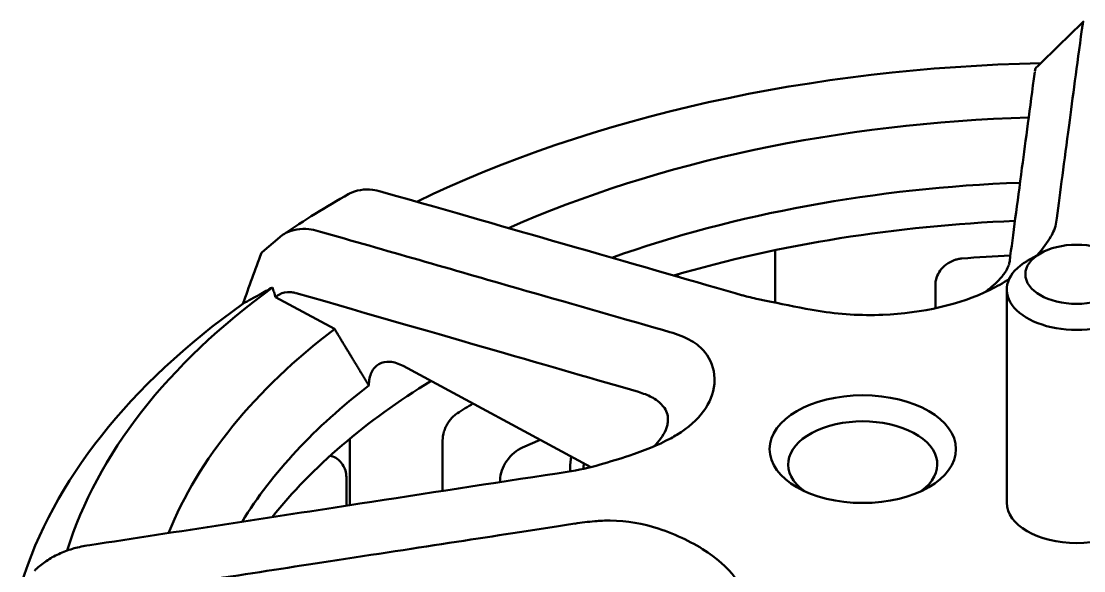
# Model space of a CAD drawing. Header units: millimetres. Extents: x 145 to 303, y 101 to 203.
# Drawn here: x 277.82 to 289.21, y 153.16 to 159.05 of the extents above; entities that cross this region are included whole.
import ezdxf

# ---------------------------------------------------------------- set-up
doc = ezdxf.new("R2010")
doc.units = ezdxf.units.MM
doc.header["$LTSCALE"] = 0.75
doc.layers.add('Visible', color=7, linetype='Continuous', lineweight=50)

msp = doc.modelspace()

# ---------------------------------------------------------------- linework, layer by layer
at = {"layer": 'Visible', "extrusion": (-1e-16, 0.816497, 0.57735)}
for p, q in [((289.193, 158.965), (289.195, 158.978)), ((281.683, 157.225), (281.707, 157.218)), ((288.918, 156.898), (288.924, 156.94)), ((280.589, 156.737), (280.402, 156.577)), ((281.025, 156.796), (281.001, 156.803)), ((285.904, 156.035), (285.904, 156.597)), ((280.402, 156.577), (280.393, 156.569)), ((288.748, 156.563), (288.606, 156.482)), ((284.847, 156.334), (284.873, 156.309)), ((287.622, 156.218), (287.622, 155.974)), ((288.387, 153.889), (288.387, 156.175)), ((280.545, 156.093), (280.549, 156.096)), ((280.545, 156.093), (281.178, 155.752)), ((280.549, 156.096), (280.559, 156.104)), ((285.475, 156.136), (285.554, 156.113)), ((284.774, 155.719), (284.695, 155.742)), ((283.928, 154.271), (281.913, 155.356)), ((285.226, 155.366), (285.226, 155.366)), ((285.253, 155.217), (285.253, 155.221)), ((284.75, 154.824), (284.75, 154.824)), ((284.753, 154.76), (284.753, 154.759)), ((281.342, 153.862), (281.342, 154.575)), ((282.336, 154.555), (282.336, 154.015)), ((283.195, 154.482), (283.384, 154.564)), ((284.78, 154.577), (284.784, 154.579)), ((281.131, 154.393), (281.144, 154.389)), ((283.564, 154.203), (283.672, 154.22)), ((283.704, 154.225), (283.704, 154.259)), ((281.305, 153.856), (281.305, 154.153)), ((282.954, 154.132), (282.954, 154.11)), ((283.753, 153.664), (283.645, 153.647)), ((284.239, 153.692), (284.239, 153.692)), ((284.373, 153.677), (284.373, 153.677)), ((278.519, 153.428), (278.553, 153.433))]:
    msp.add_line(p, q, dxfattribs=at)
at = {"layer": 'Visible'}
for centre, radius, start, end in [((286.414, 148.197), 10.34, 119.4569, 124.0674), ((284.491, 154.695), 1.063, 61.1563, 74.5188), ((284.193, 154.236), 0.875, 68.6856, 73.8833), ((284.317, 154.536), 0.551, 53.9059, 69.3803), ((284.457, 154.727), 0.314, 34.4096, 53.9232), ((284.119, 151.979), 1.718, 89.4632, 95.024)]:
    msp.add_arc(centre, radius, start, end, dxfattribs=at)
at = {"layer": 'Visible', "extrusion": (0, 1e-16, -1)}
msp.add_arc((-288.293, 157.066), 0.653, 202.8174, 209.6469, dxfattribs=at)
at = {"layer": 'Visible', "extrusion": (1e-16, 1e-16, -1)}
msp.add_arc((-287.307, 157.273), 1.409, 230.6218, 233.1332, dxfattribs=at)
at = {"layer": 'Visible', "extrusion": (0, -1e-16, -1)}
msp.add_arc((-283.233, 157.064), 2.878, 253.9777, 261.2204, dxfattribs=at)
at = {"layer": 'Visible', "extrusion": (0, 2e-16, -1)}
msp.add_ellipse((289.137, 152.256), major_axis=(-11, 0), ratio=0.57735, start_param=0.871728, end_param=1.535854, dxfattribs=at)
at = {"layer": 'Visible'}
for centre, major_axis, ratio, start_param, end_param in [((289.137, 152.256), (10, 0), 0.57735, 1.62216, 2.225918), ((286.849, 156.917), (2.072, 0.026), 0.383596, -0.16325, -0.055984), ((289.137, 156.175), (-0.75, 0), 0.57735, -0.785398, 3.926991), ((286.921, 157.056), (-2, 0), 0.57735, 1.639312, 2.270226), ((286.975, 156.946), (2.046, 0.331), 0.427494, 3.878067, 3.985333), ((289.137, 151.848), (11.5, 0), 0.57735, 2.461683, 2.964436), ((286.897, 156.77), (-1.735, 0.016), 0.500535, 1.264546, 1.668155), ((289.137, 152.256), (-10, 0), 0.57735, -0.650324, -0.228245), ((289.137, 153.889), (0.75, 0), 0.57735, 3.141593, 6.283185), ((283.655, 152.431), (1.996, 0.556), 0.572535, 1.256795, 1.364061), ((283.763, 152.654), (-1.888, 0.057), 0.584065, 3.879423, 4.241635), ((283.652, 152.61), (2, 0), 0.57735, 0.068515, 0.69943)]:
    msp.add_ellipse(centre, major_axis=major_axis, ratio=ratio, start_param=start_param, end_param=end_param, dxfattribs=at)
at = {"layer": 'Visible', "extrusion": (0, 1e-16, -1)}
for centre, major_axis, start_param, end_param in [((289.137, 151.848), (9.5, 0), 4.159876, 4.6485), ((289.137, 152.256), (-11, 0), 0.177033, 0.6695), ((289.137, 151.848), (-9.5, 0), 0.34132, 0.645033), ((289.137, 151.44), (-9.5, 0), 0.431477, 0.754101)]:
    msp.add_ellipse(centre, major_axis=major_axis, ratio=0.57735, start_param=start_param, end_param=end_param, dxfattribs=at)
at = {"layer": 'Visible', "extrusion": (1e-16, 2e-16, -1)}
for centre, major_axis, start_param, end_param in [((289.137, 151.44), (-9.5, 0), 1.098872, 1.501161), ((286.843, 154.3), (-0.8, 0), -0.66711, 3.808703)]:
    msp.add_ellipse(centre, major_axis=major_axis, ratio=0.57735, start_param=start_param, end_param=end_param, dxfattribs=at)
at = {"layer": 'Visible', "extrusion": (1e-16, 4e-16, -1)}
msp.add_ellipse((289.137, 156.339), major_axis=(0.55, 0), ratio=0.57735, start_param=1.570796326799183, end_param=7.853981633978769, dxfattribs=at)
at = {"layer": 'Visible', "extrusion": (0, 4e-16, -1)}
msp.add_ellipse((286.848, 156.537), major_axis=(-1.573, 0.029), ratio=0.387454, start_param=3.185506, end_param=3.256014, dxfattribs=at)
at = {"layer": 'Visible', "extrusion": (-1e-16, 2e-16, -1)}
msp.add_ellipse((286.859, 156.474), major_axis=(1.561, 0.043), ratio=0.381721, start_param=0.237639, end_param=0.319371, dxfattribs=at)
at = {"layer": 'Visible', "extrusion": (1e-16, 3e-16, -1)}
msp.add_ellipse((286.852, 156.484), major_axis=(1.569, 0.032), ratio=0.383236, start_param=0.129301, end_param=0.234786, dxfattribs=at)
at = {"layer": 'Visible', "extrusion": (0, -1e-16, -1)}
msp.add_ellipse((280.773, 156.07), major_axis=(-0.139, 0.053), ratio=0.406219, start_param=1.277418, end_param=1.364558, dxfattribs=at)
at = {"layer": 'Visible'}
msp.add_ellipse((286.843, 154.463), major_axis=(1, 0), ratio=0.57735, dxfattribs=at)
at = {"layer": 'Visible', "extrusion": (2e-16, 0, -1)}
msp.add_ellipse((283.195, 154.237), major_axis=(0.185, 0.238), ratio=0.651406, start_param=3.839138, end_param=5.409935, dxfattribs=at)
at = {"layer": 'Visible', "extrusion": (-7.48522e-09, 7.65357e-09, -1)}
msp.add_open_spline([(288.697, 158.549), (288.868, 158.716), (289.039, 158.883), (289.21, 159.051)], degree=3, dxfattribs=at)
at = {"layer": 'Visible'}
for points, knots in [([(289.195, 158.978), (289.198, 158.996), (289.2, 159.011), (289.206, 159.042), (289.21, 159.053), (289.214, 159.053)], [-0.12433718, -0.12433718, -0.12433718, -0.12433718, -0.1111703, -0.1111703, -0.08771736, -0.08771736, -0.08771736, -0.08771736]), ([(288.697, 158.549), (288.695, 158.548), (288.694, 158.544), (288.692, 158.532), (288.69, 158.526), (288.689, 158.517)], [0.09422778, 0.09422778, 0.09422778, 0.09422778, 0.1111703, 0.1111703, 0.12433718, 0.12433718, 0.12433718, 0.12433718]), ([(281.329, 157.2), (281.332, 157.202), (281.335, 157.203), (281.405, 157.241), (281.499, 157.256), (281.615, 157.242), (281.648, 157.235), (281.683, 157.225)], [-0.52148533, -0.52148533, -0.52148533, -0.52148533, -0.51973612, -0.51973612, -0.48259065, -0.48259065, -0.46942377, -0.46942377, -0.46942377, -0.46942377]), ([(281.001, 156.803), (280.966, 156.813), (280.933, 156.819), (280.817, 156.833), (280.723, 156.818), (280.637, 156.772), (280.617, 156.76), (280.599, 156.745)], [-0.12433718, -0.12433718, -0.12433718, -0.12433718, -0.1111703, -0.1111703, -0.07402483, -0.07402483, -0.06344142, -0.06344142, -0.06344142, -0.06344142]), ([(284.695, 155.742), (284.193, 155.886), (283.647, 156.043), (282.456, 156.385), (281.71, 156.6), (281.025, 156.796)], [0, 0, 0, 0, 0.2113018, 0.2113018, 0.5033978, 0.5033978, 0.5033978, 0.5033978]), ([(287.622, 156.218), (287.622, 156.246), (287.626, 156.275), (287.644, 156.329), (287.657, 156.355), (287.692, 156.404), (287.714, 156.427), (287.765, 156.464), (287.793, 156.479), (287.836, 156.495), (287.849, 156.498), (287.87, 156.503), (287.877, 156.504), (287.891, 156.506), (287.898, 156.507), (287.905, 156.508)], [0, 0, 0, 0, 0.00853701, 0.00853701, 0.01731294, 0.01731294, 0.02675158, 0.02675158, 0.03617122, 0.03617122, 0.04034577, 0.04034577, 0.04246798, 0.04246798, 0.04460055, 0.04460055, 0.04460055, 0.04460055]), ([(280.559, 156.104), (280.567, 156.112), (280.576, 156.118), (280.617, 156.142), (280.663, 156.151), (280.72, 156.147), (280.736, 156.144), (280.753, 156.14)], [0.06344142, 0.06344142, 0.06344142, 0.06344142, 0.07402483, 0.07402483, 0.1111703, 0.1111703, 0.12433718, 0.12433718, 0.12433718, 0.12433718]), ([(281.913, 155.356), (281.868, 155.38), (281.814, 155.397), (281.73, 155.404), (281.685, 155.395), (281.621, 155.358), (281.591, 155.324), (281.556, 155.249), (281.545, 155.196), (281.545, 155.146)], [-0.0742685, -0.0742685, -0.0742685, -0.0742685, -0.05560721, -0.05560721, -0.03700871, -0.03700871, -0.01847797, -0.01847797, 0, 0, 0, 0]), ([(282.336, 154.555), (282.336, 154.587), (282.342, 154.62), (282.356, 154.667), (282.362, 154.683), (282.376, 154.713), (282.384, 154.728), (282.41, 154.769), (282.43, 154.795), (282.467, 154.828), (282.481, 154.839), (282.495, 154.848)], [0, 0, 0, 0, 0.00990952, 0.00990952, 0.01492718, 0.01492718, 0.01992199, 0.01992199, 0.02963151, 0.02963151, 0.03505469, 0.03505469, 0.03505469, 0.03505469]), ([(278.553, 153.433), (279.487, 153.577), (280.506, 153.733), (282.133, 153.984), (282.878, 154.098), (283.564, 154.203)], [0, 0, 0, 0, 0.287775, 0.287775, 0.495951, 0.495951, 0.495951, 0.495951]), ([(283.645, 153.647), (282.931, 153.537), (281.495, 153.317), (279.51, 153.012), (278.5, 152.856)], [0.1184655, 0.1184655, 0.1184655, 0.1184655, 0.4506858, 0.6998511, 0.6998511, 0.6998511, 0.6998511]), ([(277.971, 153.171), (278.006, 153.204), (278.044, 153.235), (278.127, 153.291), (278.172, 153.316), (278.266, 153.36), (278.316, 153.379), (278.391, 153.401), (278.415, 153.407), (278.466, 153.419), (278.492, 153.424), (278.519, 153.428)], [0.000001, 0.000001, 0.000001, 0.000001, 0.01627491, 0.01627491, 0.03277218, 0.03277218, 0.04943203, 0.04943203, 0.05734857, 0.05734857, 0.06560073, 0.06560073, 0.06560073, 0.06560073])]:
    msp.add_open_spline(points, degree=3, knots=knots, dxfattribs=at)
at = {"layer": 'Visible', "extrusion": (-6.70172e-08, 8.934e-09, 1)}
msp.add_open_spline([(288.924, 156.94), (288.961, 157.222), (289.036, 157.787), (289.14, 158.567), (289.193, 158.965)], degree=3, knots=[0.1184655, 0.1184655, 0.1184655, 0.1184655, 0.4506858, 0.6998511, 0.6998511, 0.6998511, 0.6998511], dxfattribs=at)
at = {"layer": 'Visible', "extrusion": (-2.06056e-09, 2.74133e-10, 1)}
msp.add_open_spline([(288.688, 158.511), (288.635, 158.113), (288.531, 157.331), (288.456, 156.764), (288.419, 156.481)], degree=3, knots=[-0.6998511, -0.6998511, -0.6998511, -0.6998511, -0.4506858, -0.1184655, -0.1184655, -0.1184655, -0.1184655], dxfattribs=at)
at = {"layer": 'Visible', "extrusion": (5.31998e-10, 1.85214e-09, 1)}
msp.add_open_spline([(281.707, 157.218), (282.447, 157.006), (283.901, 156.589), (284.952, 156.287), (285.475, 156.136)], degree=3, knots=[0.2160154, 0.2160154, 0.2160154, 0.2160154, 0.4651806, 0.7974009, 0.7974009, 0.7974009, 0.7974009], dxfattribs=at)
at = {"layer": 'Visible', "extrusion": (6.33072e-09, -7.54024e-09, 1)}
msp.add_open_spline([(280.599, 156.745), (280.596, 156.743), (280.593, 156.74), (280.589, 156.737)], degree=3, dxfattribs=at)
at = {"layer": 'Visible', "extrusion": (-7.4464e-11, 4.92558e-11, -1)}
msp.add_open_spline([(288.714, 156.544), (288.777, 156.615), (288.826, 156.682), (288.86, 156.743)], degree=3, dxfattribs=at)
at = {"layer": 'Visible', "extrusion": (1.4507e-09, -5.30271e-10, 1)}
msp.add_open_spline([(280.393, 156.569), (280.359, 156.478), (280.326, 156.387), (280.26, 156.205), (280.227, 156.114), (280.194, 156.022)], degree=3, knots=[0, 0, 0, 0, 0.02943772, 0.02943772, 0.05887542, 0.05887542, 0.05887542, 0.05887542], dxfattribs=at)
at = {"layer": 'Visible'}
for points in [[(287.905, 156.508), (288.078, 156.522), (288.252, 156.533), (288.427, 156.541)], [(280.766, 156.137), (282.431, 155.657), (283.536, 155.338), (284.436, 155.077)], [(285.15, 155.502), (285.112, 155.55), (285.062, 155.592), (285.004, 155.626)], [(282.495, 154.848), (282.55, 154.884), (282.606, 154.918), (282.662, 154.953)], [(283.704, 154.259), (283.704, 154.301), (283.708, 154.343), (283.715, 154.386)], [(283.844, 154.252), (283.847, 154.271), (283.85, 154.291), (283.855, 154.311)], [(284.649, 153.611), (284.487, 153.664), (284.314, 153.694), (284.135, 153.696)]]:
    msp.add_open_spline(points, degree=3, dxfattribs=at)
at = {"layer": 'Visible', "extrusion": (4.82992e-11, -4.91285e-11, -1)}
msp.add_open_spline([(288.347, 156.327), (288.312, 156.285), (288.264, 156.236), (288.201, 156.184)], degree=3, dxfattribs=at)
at = {"layer": 'Visible', "extrusion": (9.95176e-11, -1.97786e-10, -1)}
msp.add_open_spline([(288.208, 156.172), (288.281, 156.208), (288.349, 156.246), (288.412, 156.286)], degree=3, dxfattribs=at)
at = {"layer": 'Visible', "extrusion": (-6.24065e-09, 1.13002e-08, 1)}
msp.add_open_spline([(280.373, 156.121), (280.42, 156.147), (280.466, 156.173), (280.511, 156.198)], degree=3, dxfattribs=at)
at = {"layer": 'Visible', "extrusion": (-4.15213e-08, -1.33167e-08, 1)}
msp.add_open_spline([(280.545, 156.093), (280.539, 156.11), (280.534, 156.128), (280.522, 156.163), (280.517, 156.18), (280.511, 156.198)], degree=3, knots=[0, 0, 0, 0, 0.009249, 0.009249, 0.01849801, 0.01849801, 0.01849801, 0.01849801], dxfattribs=at)
at = {"layer": 'Visible', "extrusion": (5.66157e-09, -1.02474e-08, 1)}
msp.add_open_spline([(280.194, 156.022), (280.254, 156.056), (280.314, 156.089), (280.373, 156.121)], degree=3, dxfattribs=at)
at = {"layer": 'Visible', "extrusion": (2.98605e-09, 1.44926e-08, 1)}
msp.add_open_spline([(285.721, 156.073), (285.744, 156.068), (285.767, 156.063), (285.813, 156.054), (285.837, 156.049), (285.861, 156.044)], degree=3, knots=[0, 0, 0, 0, 0.00866852, 0.00866852, 0.01734815, 0.01734815, 0.01734815, 0.01734815], dxfattribs=at)
at = {"layer": 'Visible', "extrusion": (9.3419e-12, 5.83041e-11, -1)}
msp.add_open_spline([(285.861, 156.044), (286.016, 156.012), (286.188, 155.976), (286.366, 155.947)], degree=3, dxfattribs=at)
at = {"layer": 'Visible', "extrusion": (2.36109e-09, 1.42989e-09, 1)}
msp.add_rational_spline([(281.178, 155.752), (281.366, 155.441), (281.545, 155.146)], [1.00391810173, 1.00435650085, 1.00412744876], degree=2, dxfattribs=at)
at = {"layer": 'Visible', "extrusion": (1.71225e-11, 7.269e-12, -1)}
msp.add_open_spline([(285.253, 155.221), (285.25, 155.327), (285.213, 155.423), (285.15, 155.502)], degree=3, dxfattribs=at)
at = {"layer": 'Visible', "extrusion": (-8.7765e-12, 1.4023e-12, -1)}
msp.add_open_spline([(285.135, 154.87), (285.2, 154.959), (285.243, 155.06), (285.253, 155.181), (285.254, 155.199), (285.253, 155.217)], degree=3, knots=[-0.47549817, -0.47549817, -0.47549817, -0.47549817, -0.44217618, -0.44217618, -0.43634365, -0.43634365, -0.43634365, -0.43634365], dxfattribs=at)
at = {"layer": 'Visible', "extrusion": (-6.6384e-12, 7.988e-12, -1)}
msp.add_open_spline([(284.716, 154.905), (284.745, 154.861), (284.758, 154.813), (284.753, 154.76)], degree=3, dxfattribs=at)
at = {"layer": 'Visible', "extrusion": (1.35654e-11, -1.33255e-11, -1)}
msp.add_open_spline([(284.784, 154.579), (284.807, 154.592), (284.829, 154.605), (284.973, 154.693), (285.07, 154.782), (285.135, 154.87)], degree=3, knots=[-0.5146527, -0.5146527, -0.5146527, -0.5146527, -0.50882017, -0.50882017, -0.47549817, -0.47549817, -0.47549817, -0.47549817], dxfattribs=at)
at = {"layer": 'Visible', "extrusion": (1.08898e-10, -5.03544e-11, -1)}
msp.add_open_spline([(284.753, 154.759), (284.752, 154.744), (284.749, 154.729), (284.741, 154.699), (284.736, 154.684), (284.716, 154.638), (284.698, 154.606), (284.674, 154.575)], degree=3, knots=[-0.03584286, -0.03584286, -0.03584286, -0.03584286, -0.02683039, -0.02683039, -0.01792196, -0.01792196, 0, 0, 0, 0], dxfattribs=at)
at = {"layer": 'Visible', "extrusion": (3.06712e-11, -8.05757e-11, -1)}
msp.add_open_spline([(284.334, 154.392), (284.495, 154.446), (284.646, 154.505), (284.78, 154.577)], degree=3, dxfattribs=at)
at = {"layer": 'Visible', "extrusion": (2.92146e-11, -4.55282e-11, -1)}
msp.add_open_spline([(284.674, 154.575), (284.655, 154.547), (284.631, 154.52), (284.604, 154.493)], degree=3, dxfattribs=at)
at = {"layer": 'Visible', "extrusion": (1.11528e-06, 3.62883e-06, 1)}
msp.add_open_spline([(281.144, 154.389), (281.144, 154.389), (281.144, 154.389), (281.144, 154.389)], degree=3, dxfattribs=at)
at = {"layer": 'Visible', "extrusion": (7.1119e-12, 6.8824e-12, -1)}
msp.add_open_spline([(281.144, 154.389), (281.166, 154.382), (281.186, 154.372), (281.223, 154.346), (281.24, 154.33), (281.268, 154.293), (281.279, 154.272), (281.296, 154.227), (281.301, 154.203), (281.304, 154.17), (281.304, 154.162), (281.304, 154.153)], degree=3, knots=[0, 0, 0, 0, 0.00684264, 0.00684264, 0.01368236, 0.01368236, 0.02100593, 0.02100593, 0.02871984, 0.02871984, 0.03128423, 0.03128423, 0.03128423, 0.03128423], dxfattribs=at)
at = {"layer": 'Visible', "extrusion": (1.60975e-11, -4.11562e-11, -1)}
msp.add_open_spline([(284.027, 154.298), (284.133, 154.328), (284.236, 154.36), (284.334, 154.392)], degree=3, dxfattribs=at)
at = {"layer": 'Visible', "extrusion": (-0.000295608, 3.35608e-06, 1)}
msp.add_open_spline([(284.507, 153.651), (284.507, 153.651), (284.507, 153.651), (284.507, 153.651)], degree=3, dxfattribs=at)
at = {"layer": 'Visible', "extrusion": (1.43068e-08, -1.48274e-08, 1)}
msp.add_open_spline([(277.958, 153.158), (277.963, 153.163), (277.967, 153.167), (277.971, 153.171)], degree=3, dxfattribs=at)

doc.saveas('drawing.dxf')
